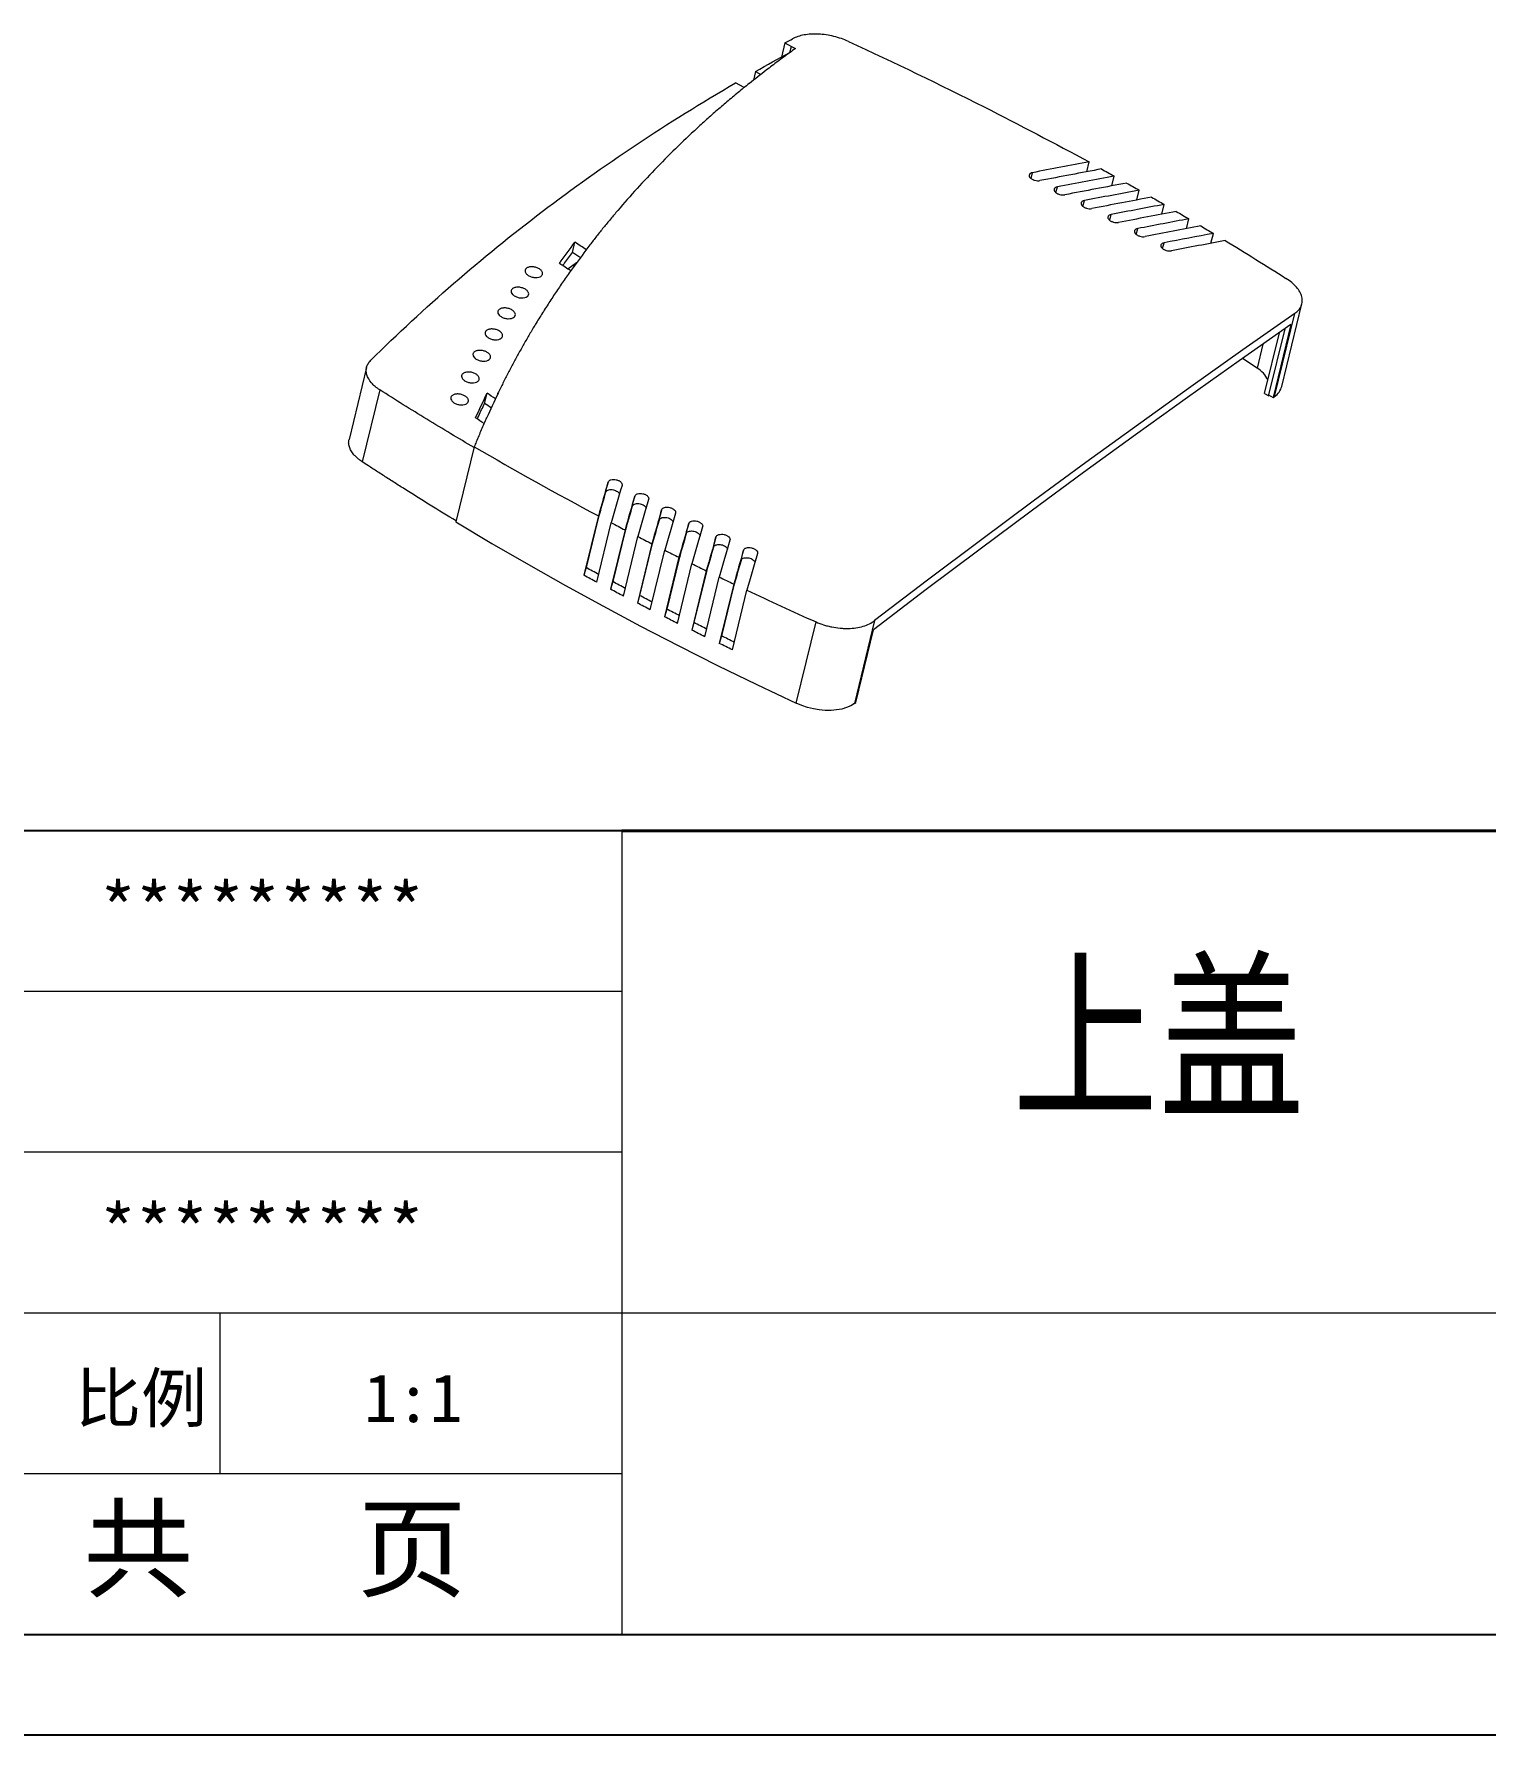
# Model space of a CAD drawing. Header units: inches. Extents: x 2104 to 4068, y 410 to 1569.
# Drawn here: x 2384.8 to 2526.8, y 409.8 to 576.2 of the extents above; entities that cross this region are included whole.
import ezdxf

# ---------------------------------------------------------------- set-up
doc = ezdxf.new("R2010")
doc.units = ezdxf.units.IN
doc.layers.add('文字', color=81, linetype='Continuous')
doc.layers.add('粗实线', color=7, linetype='Continuous', lineweight=30)
doc.layers.add('细实线', color=3, linetype='Continuous', lineweight=9)
doc.styles.get("Standard").update_dxf_attribs({"font": 'txt', "bigfont": 'gbcbig.shx'})
doc.styles.add('宋体', font='', dxfattribs={"width": 0.8, "height": 3.5})
doc.styles.get('宋体').set_extended_font_data('SimSun')

msp = doc.modelspace()

# ---------------------------------------------------------------- linework, layer by layer
at = {"color": 7, "linetype": 'Continuous', "lineweight": 15}
for p, q in [((2458.254, 575.368), (2457.915, 573.977)), ((2458.254, 575.368), (2458.884, 575.029)), ((2458.724, 574.424), (2458.884, 575.029)), ((2458.884, 575.029), (2459.278, 574.817)), ((2455.376, 572.574), (2455.165, 571.709)), ((2455.376, 572.574), (2455.905, 572.289)), ((2456.409, 572.694), (2456.42, 572.688)), ((2454.271, 570.992), (2453.417, 571.452)), ((2454.772, 571.398), (2454.762, 571.404)), ((2487.781, 562.762), (2488.015, 563.722)), ((2490.219, 561.378), (2490.453, 562.338)), ((2492.673, 559.997), (2492.907, 560.957)), ((2495.109, 558.6), (2495.343, 559.56)), ((2497.525, 557.189), (2497.759, 558.149)), ((2499.921, 555.762), (2500.155, 556.723)), ((2437.467, 554.857), (2437.71, 555.852)), ((2439.173, 555.591), (2439.162, 555.598)), ((2437.864, 553.84), (2437.019, 553.242)), ((2437.638, 553.531), (2437.626, 553.539)), ((2506.852, 541.76), (2508.819, 549.824)), ((2507.749, 547.802), (2506.011, 540.675)), ((2506.153, 540.779), (2508.132, 548.896)), ((2505.159, 541.049), (2506.613, 547.011)), ((2507.135, 547.375), (2505.562, 540.925)), ((2504.437, 543.549), (2503.011, 544.487)), ((2417.325, 543.619), (2415.605, 536.568)), ((2418.622, 541.409), (2416.906, 534.37)), ((2428.867, 540.088), (2429.11, 541.085)), ((2430.156, 541.003), (2430.173, 541.081)), ((2430.188, 541.071), (2430.173, 541.081)), ((2505.159, 541.049), (2505.568, 540.82)), ((2505.562, 540.925), (2506.011, 540.675)), ((2505.589, 540.91), (2505.568, 540.82)), ((2505.637, 540.884), (2505.568, 540.82)), ((2506.011, 540.675), (2506.153, 540.779)), ((2429.067, 538.658), (2429.05, 538.669)), ((2427.859, 535.856), (2426.064, 528.494)), ((2440.704, 531.393), (2440.947, 532.389)), ((2443.311, 530.024), (2443.554, 531.02)), ((2445.94, 528.673), (2446.183, 529.669)), ((2439.996, 529.083), (2438.58, 523.275)), ((2439.977, 528.865), (2438.797, 524.028)), ((2439.837, 522.587), (2441.259, 528.416)), ((2442.603, 527.714), (2441.187, 521.906)), ((2448.59, 527.339), (2448.833, 528.335)), ((2442.583, 527.491), (2441.403, 522.655)), ((2442.448, 521.23), (2443.87, 527.06)), ((2445.232, 526.363), (2443.816, 520.555)), ((2445.211, 526.136), (2444.031, 521.3)), ((2451.261, 526.024), (2451.504, 527.02)), ((2445.08, 519.89), (2446.502, 525.721)), ((2447.883, 525.03), (2446.466, 519.222)), ((2447.86, 524.799), (2446.68, 519.963)), ((2447.734, 518.569), (2449.156, 524.4)), ((2453.952, 524.727), (2454.195, 525.723)), ((2438.797, 524.028), (2438.58, 523.275)), ((2441.403, 522.655), (2441.187, 521.906)), ((2450.554, 523.715), (2449.137, 517.907)), ((2450.529, 523.48), (2449.35, 518.644)), ((2450.408, 517.265), (2451.83, 523.097)), ((2444.031, 521.3), (2443.816, 520.555)), ((2453.245, 522.419), (2451.829, 516.611)), ((2453.22, 522.18), (2452.04, 517.344)), ((2453.103, 515.98), (2454.525, 521.812)), ((2446.68, 519.963), (2446.466, 519.222)), ((2449.35, 518.644), (2449.137, 517.907)), ((2459.349, 510.758), (2461.288, 518.708)), ((2467.025, 518.836), (2465.046, 510.718)), ((2465.187, 510.822), (2466.926, 517.949)), ((2452.04, 517.344), (2451.829, 516.611)), ((2465.046, 510.718), (2465.187, 510.822))]:
    msp.add_line(p, q, dxfattribs=at)
at = {"color": 8, "linetype": 'Continuous', "lineweight": 15}
for p, q in [((2482.321, 562.101), (2482.459, 562.666)), ((2484.759, 560.717), (2484.896, 561.282)), ((2487.4, 559.372), (2487.537, 559.937)), ((2490.02, 558.01), (2490.158, 558.575)), ((2492.619, 556.633), (2492.756, 557.198)), ((2495.195, 555.241), (2495.333, 555.806)), ((2505.008, 545.889), (2504.437, 543.549))]:
    msp.add_line(p, q, dxfattribs=at)
for p, q in [((2442.302, 498.267), (2324.342, 498.267)), ((2119.259, 419.627), (2678.222, 419.627)), ((2104.15, 409.797), (2688.052, 409.797))]:
    msp.add_line(p, q)
at = {"color": 7, "linetype": 'Continuous', "lineweight": 15, "flags": 128}
for points in [[(2507.749, 547.802), (2502.694, 544.264), (2497.625, 540.669), (2492.541, 537.02), (2487.445, 533.315), (2482.334, 529.556), (2477.211, 525.741), (2472.074, 521.873), (2466.926, 517.949)], [(2508.132, 548.896), (2503.042, 545.334), (2497.938, 541.716), (2492.82, 538.041), (2487.687, 534.311), (2482.542, 530.525), (2477.382, 526.684), (2472.21, 522.787), (2467.025, 518.836)], [(2426.064, 528.494), (2429.587, 526.392), (2433.157, 524.322), (2436.772, 522.283), (2440.431, 520.277), (2444.134, 518.304), (2447.878, 516.365), (2451.663, 514.461), (2455.487, 512.591), (2459.349, 510.758)], [(2439.837, 522.587), (2439.68, 522.672), (2439.522, 522.758), (2439.365, 522.844), (2439.208, 522.93), (2439.051, 523.016), (2438.894, 523.102), (2438.737, 523.189), (2438.58, 523.275)], [(2440.054, 523.337), (2439.897, 523.423), (2439.739, 523.509), (2439.582, 523.596), (2439.425, 523.682), (2439.268, 523.768), (2439.111, 523.855), (2438.954, 523.941), (2438.797, 524.028)], [(2442.664, 521.976), (2442.506, 522.061), (2442.348, 522.145), (2442.19, 522.23), (2442.033, 522.315), (2441.875, 522.4), (2441.718, 522.485), (2441.56, 522.57), (2441.403, 522.655)], [(2442.448, 521.23), (2442.29, 521.314), (2442.132, 521.398), (2441.974, 521.483), (2441.817, 521.567), (2441.659, 521.652), (2441.502, 521.737), (2441.344, 521.821), (2441.187, 521.906)], [(2445.295, 520.633), (2445.137, 520.716), (2444.978, 520.799), (2444.82, 520.882), (2444.662, 520.966), (2444.504, 521.049), (2444.346, 521.132), (2444.189, 521.216), (2444.031, 521.3)], [(2445.08, 519.89), (2444.922, 519.973), (2444.764, 520.056), (2444.606, 520.139), (2444.447, 520.222), (2444.289, 520.305), (2444.132, 520.389), (2443.974, 520.472), (2443.816, 520.555)], [(2447.947, 519.307), (2447.789, 519.389), (2447.63, 519.471), (2447.471, 519.553), (2447.313, 519.635), (2447.155, 519.716), (2446.996, 519.798), (2446.838, 519.88), (2446.68, 519.963)], [(2447.734, 518.569), (2447.575, 518.65), (2447.416, 518.732), (2447.258, 518.813), (2447.099, 518.895), (2446.941, 518.977), (2446.783, 519.058), (2446.624, 519.14), (2446.466, 519.222)], [(2450.408, 517.265), (2450.249, 517.345), (2450.09, 517.426), (2449.931, 517.506), (2449.772, 517.586), (2449.613, 517.666), (2449.455, 517.746), (2449.296, 517.827), (2449.137, 517.907)], [(2450.621, 518), (2450.461, 518.081), (2450.302, 518.161), (2450.144, 518.241), (2449.985, 518.322), (2449.826, 518.402), (2449.667, 518.483), (2449.509, 518.563), (2449.35, 518.644)], [(2453.103, 515.98), (2452.943, 516.059), (2452.784, 516.138), (2452.625, 516.216), (2452.465, 516.295), (2452.306, 516.374), (2452.147, 516.453), (2451.988, 516.532), (2451.829, 516.611)], [(2453.314, 516.712), (2453.155, 516.791), (2452.995, 516.869), (2452.836, 516.948), (2452.677, 517.027), (2452.518, 517.106), (2452.358, 517.186), (2452.199, 517.265), (2452.04, 517.344)], [(2465.046, 510.718), (2464.689, 510.499), (2464.275, 510.32), (2463.81, 510.184), (2463.301, 510.093), (2462.759, 510.05), (2462.193, 510.053), (2461.612, 510.105), (2461.027, 510.203), (2460.448, 510.347), (2459.885, 510.533), (2459.349, 510.758)]]:
    msp.add_lwpolyline(points, dxfattribs=at)
at = {"color": 7, "linetype": 'Continuous', "lineweight": 15}
for centre, radius, start, end in [((2503.13, 541.332), 2.574, 23.91074, 59.46528), ((2505.192, 542.203), 1.718, 303.99316, 345.06391)]:
    msp.add_arc(centre, radius, start, end, dxfattribs=at)
for centre, major_axis, ratio, start_param, end_param in [((2209.593, -458.479), (1084.126, 801.998), 0.6181983, 0.9061407, 0.9109314), ((2210.848, -459.178), (1084.149, 802.015), 0.6181983, 0.9061729, 0.911385), ((2212.031, -459.863), (1084.126, 801.998), 0.6181983, 0.9061407, 0.9109314), ((2213.285, -460.562), (1084.149, 802.015), 0.6181983, 0.9061729, 0.911385), ((2214.557, -461.272), (1084.172, 802.032), 0.6181983, 0.906213, 0.9108426), ((2215.812, -461.971), (1084.195, 802.049), 0.6181983, 0.9062599, 0.9112962), ((2217.1, -462.689), (1084.218, 802.066), 0.6181983, 0.9063155, 0.9107859), ((2218.354, -463.389), (1084.241, 802.083), 0.6181983, 0.906377, 0.9112394), ((2219.658, -464.115), (1084.264, 802.101), 0.6181983, 0.9064483, 0.9107611), ((2220.912, -464.815), (1084.287, 802.118), 0.6181983, 0.9065242, 0.9112146), ((2222.231, -465.55), (1084.311, 802.135), 0.6181983, 0.9066115, 0.9107683), ((2223.486, -466.25), (1084.334, 802.152), 0.6181983, 0.9067017, 0.9112218), ((3275.456, -1189.485), (7909.452, -5365.964), 0.1034007, 1.7466189, 1.7467169), ((3276.563, -1190.23), (7917.223, -5371.236), 0.1034007, 1.7465812, 1.7467221), ((3249.27, -1174.952), (7913.662, -5368.82), 0.1034007, 1.7433627, 1.743504), ((3096.922, -1089.67), (7893.783, -5355.335), 0.1034007, 1.725219, 1.725324), ((3095.815, -1088.926), (7886.012, -5350.063), 0.1034007, 1.7252147, 1.7252978), ((3069.629, -1074.392), (7890.222, -5352.919), 0.1034007, 1.7219367, 1.722042), ((2198.171, -466.283), (331.812, 1274.068), 0.0203066, 0.6765268, 0.6797108), ((2198.169, -466.289), (332.138, 1275.318), 0.0203066, 0.6764972, 0.680655), ((2199.423, -466.989), (332.145, 1275.345), 0.0203066, 0.6760436, 0.6806398), ((2200.757, -467.732), (332.152, 1275.374), 0.0203066, 0.676458, 0.6806156), ((2200.758, -467.726), (331.827, 1274.124), 0.0203066, 0.6764876, 0.679677), ((2202.011, -468.432), (332.159, 1275.4), 0.0203066, 0.6760044, 0.6805851), ((2203.359, -469.184), (332.167, 1275.429), 0.0203066, 0.6763868, 0.6805442), ((2204.613, -469.883), (332.174, 1275.456), 0.0203066, 0.6759332, 0.6804986), ((2203.36, -469.178), (331.841, 1274.179), 0.0203066, 0.6764163, 0.6796109), ((2205.975, -470.643), (332.181, 1275.485), 0.0203066, 0.6762837, 0.6804409), ((2207.229, -471.342), (332.188, 1275.512), 0.0203066, 0.6758301, 0.6803802), ((2205.976, -470.637), (331.856, 1274.235), 0.0203066, 0.676313, 0.6795125), ((2208.606, -472.103), (331.87, 1274.292), 0.0203066, 0.6761778, 0.679382), ((2208.604, -472.109), (332.196, 1275.541), 0.0203066, 0.6761486, 0.6803056), ((2209.858, -472.809), (332.203, 1275.568), 0.0203066, 0.675695, 0.6802301), ((2211.248, -473.577), (331.885, 1274.348), 0.0203066, 0.6760107, 0.6792194), ((2211.246, -473.583), (332.211, 1275.598), 0.0203066, 0.6759816, 0.6801384), ((2212.501, -474.283), (332.218, 1275.625), 0.0203066, 0.6755281, 0.6800482)]:
    msp.add_ellipse(centre, major_axis=major_axis, ratio=ratio, start_param=start_param, end_param=end_param, dxfattribs=at)
for points, knots in [([(2464.463, 575.506), (2464.237, 575.609), (2464.005, 575.702), (2463.527, 575.868), (2463.281, 575.94), (2462.778, 576.063), (2462.527, 576.112), (2462.026, 576.186), (2461.775, 576.211), (2461.279, 576.235), (2461.038, 576.234), (2460.573, 576.208), (2460.346, 576.182), (2459.698, 576.065), (2459.322, 575.941), (2459.003, 575.771)], [0, 0, 0, 0, 0.125, 0.125, 0.25, 0.25, 0.375, 0.375, 0.5, 0.5, 0.625, 0.625, 0.75, 0.75, 1, 1, 1, 1]), ([(2459.278, 574.817), (2459.084, 574.677), (2458.695, 574.399), (2458.117, 573.977), (2457.544, 573.552), (2456.974, 573.125), (2456.598, 572.838), (2456.409, 572.694)], [0, 0, 0, 0, 0.200063, 0.4000899, 0.6000854, 0.800054, 1, 1, 1, 1]), ([(2464.463, 575.506), (2468.973, 573.433), (2473.393, 571.298), (2481.21, 567.337), (2484.637, 565.532), (2488.015, 563.722)], [0, 0, 0, 0, 0.5, 0.5, 0.90228066, 0.90228066, 0.90228066, 0.90228066]), ([(2417.731, 544.311), (2422.956, 549.485), (2428.545, 554.332), (2440.441, 563.379), (2446.748, 567.578), (2453.417, 571.452)], [0, 0, 0, 0, 0.5, 0.5, 1, 1, 1, 1]), ([(2454.762, 571.404), (2454.577, 571.255), (2454.207, 570.957), (2453.657, 570.507), (2453.111, 570.054), (2452.569, 569.598), (2452.032, 569.14), (2451.499, 568.678), (2450.97, 568.212), (2450.446, 567.744), (2449.374, 566.774), (2447.786, 565.279), (2445.737, 563.227), (2443.766, 561.126), (2442.266, 559.419), (2441.188, 558.136), (2440.5, 557.297), (2439.823, 556.452), (2439.382, 555.883), (2439.162, 555.598)], [0, 0, 0, 0, 0.0311276, 0.0622552, 0.0933834, 0.1245131, 0.1556449, 0.1867795, 0.2179177, 0.2490602, 0.2802076, 0.4105132, 0.5407681, 0.6710248, 0.8013358, 0.8510206, 0.9006909, 0.9503498, 1, 1, 1, 1]), ([(2482.459, 562.666), (2482.382, 562.652), (2482.317, 562.627), (2482.239, 562.578), (2482.217, 562.559), (2482.18, 562.519), (2482.166, 562.497), (2482.136, 562.427), (2482.134, 562.375), (2482.164, 562.271), (2482.197, 562.216), (2482.269, 562.14), (2482.297, 562.115), (2482.359, 562.068), (2482.393, 562.046), (2482.466, 562.004), (2482.506, 561.985), (2482.588, 561.951), (2482.63, 561.936), (2482.763, 561.897), (2482.854, 561.88), (2483.031, 561.868), (2483.116, 561.873), (2483.193, 561.887)], [0, 0, 0, 0, 0.125, 0.125, 0.1875, 0.1875, 0.25, 0.25, 0.375, 0.375, 0.5, 0.5, 0.5625, 0.5625, 0.625, 0.625, 0.6875, 0.6875, 0.75, 0.75, 0.875, 0.875, 1, 1, 1, 1]), ([(2484.896, 561.282), (2484.82, 561.267), (2484.754, 561.243), (2484.676, 561.193), (2484.654, 561.175), (2484.618, 561.135), (2484.603, 561.112), (2484.574, 561.043), (2484.572, 560.991), (2484.602, 560.886), (2484.635, 560.832), (2484.707, 560.756), (2484.735, 560.731), (2484.796, 560.684), (2484.83, 560.661), (2484.904, 560.62), (2484.943, 560.601), (2485.025, 560.566), (2485.068, 560.551), (2485.2, 560.512), (2485.291, 560.496), (2485.469, 560.484), (2485.554, 560.488), (2485.63, 560.503)], [0, 0, 0, 0, 0.125, 0.125, 0.1875, 0.1875, 0.25, 0.25, 0.375, 0.375, 0.5, 0.5, 0.5625, 0.5625, 0.625, 0.625, 0.6875, 0.6875, 0.75, 0.75, 0.875, 0.875, 1, 1, 1, 1]), ([(2487.537, 559.937), (2487.461, 559.922), (2487.395, 559.897), (2487.317, 559.848), (2487.295, 559.829), (2487.259, 559.789), (2487.245, 559.767), (2487.215, 559.697), (2487.213, 559.646), (2487.243, 559.541), (2487.276, 559.487), (2487.348, 559.41), (2487.376, 559.385), (2487.438, 559.338), (2487.471, 559.316), (2487.545, 559.274), (2487.584, 559.255), (2487.666, 559.221), (2487.709, 559.206), (2487.841, 559.167), (2487.932, 559.15), (2488.11, 559.138), (2488.195, 559.143), (2488.271, 559.157)], [0, 0, 0, 0, 0.125, 0.125, 0.1875, 0.1875, 0.25, 0.25, 0.375, 0.375, 0.5, 0.5, 0.5625, 0.5625, 0.625, 0.625, 0.6875, 0.6875, 0.75, 0.75, 0.875, 0.875, 1, 1, 1, 1]), ([(2490.158, 558.575), (2490.081, 558.56), (2490.015, 558.536), (2489.938, 558.486), (2489.915, 558.468), (2489.879, 558.428), (2489.865, 558.405), (2489.835, 558.336), (2489.833, 558.284), (2489.863, 558.179), (2489.896, 558.125), (2489.968, 558.049), (2489.996, 558.024), (2490.058, 557.977), (2490.092, 557.955), (2490.165, 557.913), (2490.205, 557.894), (2490.286, 557.86), (2490.329, 557.844), (2490.461, 557.805), (2490.552, 557.789), (2490.73, 557.777), (2490.815, 557.781), (2490.891, 557.796)], [0, 0, 0, 0, 0.125, 0.125, 0.1875, 0.1875, 0.25, 0.25, 0.375, 0.375, 0.5, 0.5, 0.5625, 0.5625, 0.625, 0.625, 0.6875, 0.6875, 0.75, 0.75, 0.875, 0.875, 1, 1, 1, 1]), ([(2492.756, 557.198), (2492.68, 557.183), (2492.614, 557.159), (2492.536, 557.109), (2492.514, 557.091), (2492.478, 557.051), (2492.463, 557.028), (2492.434, 556.959), (2492.432, 556.907), (2492.462, 556.802), (2492.495, 556.748), (2492.567, 556.672), (2492.595, 556.647), (2492.656, 556.6), (2492.69, 556.578), (2492.764, 556.536), (2492.803, 556.517), (2492.885, 556.483), (2492.928, 556.467), (2493.06, 556.428), (2493.151, 556.412), (2493.329, 556.4), (2493.413, 556.404), (2493.49, 556.419)], [0, 0, 0, 0, 0.125, 0.125, 0.1875, 0.1875, 0.25, 0.25, 0.375, 0.375, 0.5, 0.5, 0.5625, 0.5625, 0.625, 0.625, 0.6875, 0.6875, 0.75, 0.75, 0.875, 0.875, 1, 1, 1, 1]), ([(2436.51, 553.575), (2436.572, 553.659), (2436.76, 553.917), (2437.078, 554.344), (2437.338, 554.686), (2437.467, 554.857)], [0, 0, 0, 0, 0.1969455, 0.5984679, 1, 1, 1, 1]), ([(2495.333, 555.806), (2495.256, 555.791), (2495.191, 555.767), (2495.113, 555.717), (2495.091, 555.699), (2495.055, 555.658), (2495.04, 555.636), (2495.011, 555.567), (2495.008, 555.515), (2495.039, 555.41), (2495.072, 555.356), (2495.143, 555.28), (2495.171, 555.255), (2495.233, 555.208), (2495.267, 555.185), (2495.34, 555.144), (2495.38, 555.124), (2495.462, 555.09), (2495.504, 555.075), (2495.637, 555.036), (2495.728, 555.02), (2495.905, 555.008), (2495.99, 555.012), (2496.067, 555.027)], [0, 0, 0, 0, 0.125, 0.125, 0.1875, 0.1875, 0.25, 0.25, 0.375, 0.375, 0.5, 0.5, 0.5625, 0.5625, 0.625, 0.625, 0.6875, 0.6875, 0.75, 0.75, 0.875, 0.875, 1, 1, 1, 1]), ([(2437.626, 553.539), (2437.495, 553.356), (2437.233, 552.992), (2436.846, 552.442), (2436.463, 551.889), (2436.085, 551.334), (2435.712, 550.777), (2435.343, 550.217), (2434.979, 549.654), (2434.62, 549.089), (2434.265, 548.521), (2433.837, 547.822), (2433.338, 546.989), (2432.776, 546.021), (2432.227, 545.046), (2431.692, 544.064), (2431.172, 543.077), (2430.663, 542.083), (2430.336, 541.415), (2430.173, 541.081)], [0, 0, 0, 0, 0.04596824, 0.09193825, 0.13791109, 0.18388781, 0.22986947, 0.27585713, 0.32185184, 0.36785465, 0.41386663, 0.45988882, 0.53708934, 0.61426763, 0.69142868, 0.76857746, 0.84571895, 0.92285813, 1, 1, 1, 1]), ([(2433.688, 552.422), (2433.631, 552.43), (2433.575, 552.441), (2433.465, 552.469), (2433.41, 552.487), (2433.305, 552.527), (2433.256, 552.549), (2433.161, 552.6), (2433.117, 552.627), (2432.997, 552.715), (2432.932, 552.781), (2432.845, 552.916), (2432.821, 552.986), (2432.82, 553.086), (2432.825, 553.119), (2432.846, 553.182), (2432.862, 553.212), (2432.905, 553.267), (2432.931, 553.294), (2432.993, 553.34), (2433.029, 553.361), (2433.108, 553.398), (2433.152, 553.413), (2433.245, 553.437), (2433.295, 553.446), (2433.399, 553.457), (2433.453, 553.459), (2433.563, 553.457), (2433.62, 553.452), (2433.789, 553.428), (2433.902, 553.399), (2434.11, 553.319), (2434.207, 553.268), (2434.327, 553.181), (2434.364, 553.149), (2434.427, 553.085), (2434.454, 553.052), (2434.498, 552.984), (2434.515, 552.949), (2434.538, 552.881), (2434.544, 552.847), (2434.545, 552.746), (2434.523, 552.683), (2434.46, 552.599), (2434.434, 552.573), (2434.372, 552.526), (2434.336, 552.505), (2434.217, 552.451), (2434.122, 552.426), (2433.915, 552.404), (2433.802, 552.406), (2433.688, 552.422)], [0, 0, 0, 0, 0.03125, 0.03125, 0.0625, 0.0625, 0.09375, 0.09375, 0.125, 0.125, 0.1875, 0.1875, 0.25, 0.25, 0.28125, 0.28125, 0.3125, 0.3125, 0.34375, 0.34375, 0.375, 0.375, 0.40625, 0.40625, 0.4375, 0.4375, 0.46875, 0.46875, 0.5, 0.5, 0.5625, 0.5625, 0.625, 0.625, 0.65625, 0.65625, 0.6875, 0.6875, 0.71875, 0.71875, 0.75, 0.75, 0.8125, 0.8125, 0.84375, 0.84375, 0.875, 0.875, 0.9375, 0.9375, 1, 1, 1, 1]), ([(2432.492, 550.409), (2432.436, 550.41), (2432.38, 550.414), (2432.268, 550.43), (2432.211, 550.441), (2432.1, 550.469), (2432.046, 550.486), (2431.942, 550.526), (2431.891, 550.549), (2431.75, 550.624), (2431.667, 550.684), (2431.541, 550.813), (2431.496, 550.882), (2431.462, 550.985), (2431.455, 551.02), (2431.455, 551.087), (2431.46, 551.12), (2431.481, 551.183), (2431.497, 551.213), (2431.539, 551.269), (2431.565, 551.295), (2431.628, 551.343), (2431.663, 551.364), (2431.742, 551.4), (2431.786, 551.415), (2431.879, 551.44), (2431.929, 551.449), (2432.032, 551.46), (2432.087, 551.463), (2432.252, 551.46), (2432.368, 551.444), (2432.589, 551.387), (2432.696, 551.346), (2432.837, 551.272), (2432.881, 551.244), (2432.962, 551.185), (2432.998, 551.155), (2433.061, 551.09), (2433.089, 551.057), (2433.133, 550.989), (2433.15, 550.955), (2433.184, 550.851), (2433.185, 550.783), (2433.154, 550.688), (2433.138, 550.658), (2433.096, 550.602), (2433.069, 550.576), (2432.976, 550.505), (2432.895, 550.468), (2432.71, 550.419), (2432.603, 550.407), (2432.492, 550.409)], [0, 0, 0, 0, 0.03125, 0.03125, 0.0625, 0.0625, 0.09375, 0.09375, 0.125, 0.125, 0.1875, 0.1875, 0.25, 0.25, 0.28125, 0.28125, 0.3125, 0.3125, 0.34375, 0.34375, 0.375, 0.375, 0.40625, 0.40625, 0.4375, 0.4375, 0.46875, 0.46875, 0.5, 0.5, 0.5625, 0.5625, 0.625, 0.625, 0.65625, 0.65625, 0.6875, 0.6875, 0.71875, 0.71875, 0.75, 0.75, 0.8125, 0.8125, 0.84375, 0.84375, 0.875, 0.875, 0.9375, 0.9375, 1, 1, 1, 1]), ([(2508.132, 548.896), (2508.281, 549), (2508.407, 549.112), (2508.562, 549.295), (2508.609, 549.358), (2508.69, 549.489), (2508.725, 549.558), (2508.812, 549.766), (2508.845, 549.91), (2508.859, 550.134), (2508.858, 550.21), (2508.842, 550.364), (2508.828, 550.443), (2508.769, 550.678), (2508.706, 550.835), (2508.532, 551.149), (2508.421, 551.308), (2508.158, 551.616), (2508.007, 551.765), (2507.664, 552.055), (2507.471, 552.196), (2507.263, 552.328)], [0, 0, 0, 0, 0.125, 0.125, 0.1875, 0.1875, 0.25, 0.25, 0.375, 0.375, 0.4375, 0.4375, 0.5, 0.5, 0.625, 0.625, 0.75, 0.75, 0.875, 0.875, 1, 1, 1, 1]), ([(2431.189, 548.378), (2431.133, 548.379), (2431.077, 548.383), (2430.965, 548.398), (2430.908, 548.409), (2430.797, 548.437), (2430.743, 548.454), (2430.639, 548.494), (2430.588, 548.517), (2430.447, 548.592), (2430.364, 548.652), (2430.238, 548.78), (2430.192, 548.85), (2430.158, 548.953), (2430.152, 548.988), (2430.151, 549.056), (2430.156, 549.088), (2430.177, 549.152), (2430.193, 549.182), (2430.235, 549.238), (2430.261, 549.264), (2430.324, 549.312), (2430.359, 549.334), (2430.438, 549.37), (2430.482, 549.386), (2430.575, 549.411), (2430.624, 549.42), (2430.728, 549.432), (2430.783, 549.434), (2430.948, 549.432), (2431.064, 549.416), (2431.284, 549.36), (2431.392, 549.319), (2431.533, 549.244), (2431.578, 549.217), (2431.658, 549.158), (2431.694, 549.128), (2431.758, 549.063), (2431.785, 549.029), (2431.829, 548.961), (2431.846, 548.927), (2431.881, 548.823), (2431.882, 548.755), (2431.851, 548.66), (2431.835, 548.63), (2431.793, 548.573), (2431.766, 548.547), (2431.674, 548.475), (2431.592, 548.438), (2431.407, 548.388), (2431.301, 548.376), (2431.189, 548.378)], [0, 0, 0, 0, 0.03125, 0.03125, 0.0625, 0.0625, 0.09375, 0.09375, 0.125, 0.125, 0.1875, 0.1875, 0.25, 0.25, 0.28125, 0.28125, 0.3125, 0.3125, 0.34375, 0.34375, 0.375, 0.375, 0.40625, 0.40625, 0.4375, 0.4375, 0.46875, 0.46875, 0.5, 0.5, 0.5625, 0.5625, 0.625, 0.625, 0.65625, 0.65625, 0.6875, 0.6875, 0.71875, 0.71875, 0.75, 0.75, 0.8125, 0.8125, 0.84375, 0.84375, 0.875, 0.875, 0.9375, 0.9375, 1, 1, 1, 1]), ([(2429.949, 546.315), (2429.894, 546.316), (2429.838, 546.32), (2429.725, 546.335), (2429.668, 546.346), (2429.557, 546.374), (2429.503, 546.39), (2429.399, 546.43), (2429.348, 546.453), (2429.206, 546.528), (2429.124, 546.588), (2428.997, 546.716), (2428.951, 546.786), (2428.916, 546.89), (2428.91, 546.925), (2428.909, 546.992), (2428.914, 547.025), (2428.935, 547.089), (2428.951, 547.119), (2428.993, 547.176), (2429.019, 547.202), (2429.081, 547.251), (2429.116, 547.272), (2429.195, 547.309), (2429.239, 547.325), (2429.332, 547.35), (2429.381, 547.36), (2429.485, 547.372), (2429.54, 547.375), (2429.705, 547.372), (2429.821, 547.357), (2430.041, 547.302), (2430.149, 547.261), (2430.29, 547.186), (2430.335, 547.159), (2430.416, 547.1), (2430.452, 547.07), (2430.516, 547.005), (2430.543, 546.971), (2430.588, 546.903), (2430.605, 546.869), (2430.64, 546.764), (2430.641, 546.696), (2430.61, 546.6), (2430.594, 546.57), (2430.552, 546.514), (2430.526, 546.487), (2430.433, 546.415), (2430.352, 546.377), (2430.167, 546.326), (2430.061, 546.314), (2429.949, 546.315)], [0, 0, 0, 0, 0.03125, 0.03125, 0.0625, 0.0625, 0.09375, 0.09375, 0.125, 0.125, 0.1875, 0.1875, 0.25, 0.25, 0.28125, 0.28125, 0.3125, 0.3125, 0.34375, 0.34375, 0.375, 0.375, 0.40625, 0.40625, 0.4375, 0.4375, 0.46875, 0.46875, 0.5, 0.5, 0.5625, 0.5625, 0.625, 0.625, 0.65625, 0.65625, 0.6875, 0.6875, 0.71875, 0.71875, 0.75, 0.75, 0.8125, 0.8125, 0.84375, 0.84375, 0.875, 0.875, 0.9375, 0.9375, 1, 1, 1, 1]), ([(2418.622, 541.409), (2418.542, 541.462), (2418.461, 541.515), (2418.311, 541.624), (2418.24, 541.681), (2418.035, 541.853), (2417.912, 541.973), (2417.586, 542.35), (2417.436, 542.608), (2417.315, 543.004), (2417.292, 543.135), (2417.284, 543.391), (2417.298, 543.516), (2417.362, 543.763), (2417.412, 543.881), (2417.512, 544.049), (2417.55, 544.103), (2417.634, 544.209), (2417.682, 544.26), (2417.731, 544.311)], [0, 0, 0, 0, 0.0625, 0.0625, 0.125, 0.125, 0.25, 0.25, 0.5, 0.5, 0.625, 0.625, 0.75, 0.75, 0.875, 0.875, 0.9375, 0.9375, 1, 1, 1, 1]), ([(2428.772, 544.222), (2428.716, 544.222), (2428.66, 544.226), (2428.547, 544.241), (2428.49, 544.252), (2428.379, 544.279), (2428.325, 544.296), (2428.221, 544.335), (2428.17, 544.358), (2428.028, 544.433), (2427.945, 544.493), (2427.818, 544.621), (2427.772, 544.691), (2427.737, 544.795), (2427.731, 544.831), (2427.729, 544.898), (2427.734, 544.931), (2427.755, 544.995), (2427.771, 545.026), (2427.813, 545.083), (2427.839, 545.11), (2427.901, 545.158), (2427.936, 545.18), (2428.014, 545.217), (2428.058, 545.234), (2428.152, 545.259), (2428.201, 545.269), (2428.304, 545.281), (2428.359, 545.284), (2428.524, 545.282), (2428.64, 545.267), (2428.861, 545.213), (2428.969, 545.172), (2429.11, 545.098), (2429.155, 545.07), (2429.236, 545.012), (2429.272, 544.981), (2429.336, 544.916), (2429.364, 544.883), (2429.408, 544.814), (2429.425, 544.78), (2429.461, 544.675), (2429.462, 544.606), (2429.431, 544.51), (2429.416, 544.48), (2429.374, 544.423), (2429.347, 544.396), (2429.255, 544.324), (2429.175, 544.285), (2428.989, 544.234), (2428.883, 544.221), (2428.772, 544.222)], [0, 0, 0, 0, 0.03125, 0.03125, 0.0625, 0.0625, 0.09375, 0.09375, 0.125, 0.125, 0.1875, 0.1875, 0.25, 0.25, 0.28125, 0.28125, 0.3125, 0.3125, 0.34375, 0.34375, 0.375, 0.375, 0.40625, 0.40625, 0.4375, 0.4375, 0.46875, 0.46875, 0.5, 0.5, 0.5625, 0.5625, 0.625, 0.625, 0.65625, 0.65625, 0.6875, 0.6875, 0.71875, 0.71875, 0.75, 0.75, 0.8125, 0.8125, 0.84375, 0.84375, 0.875, 0.875, 0.9375, 0.9375, 1, 1, 1, 1]), ([(2427.462, 542.114), (2427.405, 542.122), (2427.349, 542.134), (2427.239, 542.163), (2427.184, 542.181), (2427.081, 542.222), (2427.031, 542.245), (2426.939, 542.296), (2426.895, 542.325), (2426.778, 542.414), (2426.715, 542.481), (2426.632, 542.618), (2426.612, 542.689), (2426.615, 542.791), (2426.621, 542.824), (2426.645, 542.887), (2426.663, 542.917), (2426.708, 542.974), (2426.736, 543), (2426.8, 543.047), (2426.836, 543.068), (2426.918, 543.104), (2426.962, 543.119), (2427.057, 543.143), (2427.108, 543.152), (2427.213, 543.163), (2427.267, 543.165), (2427.378, 543.162), (2427.435, 543.157), (2427.604, 543.132), (2427.718, 543.102), (2427.924, 543.02), (2428.019, 542.968), (2428.136, 542.879), (2428.172, 542.847), (2428.233, 542.782), (2428.259, 542.748), (2428.301, 542.679), (2428.316, 542.644), (2428.336, 542.575), (2428.341, 542.54), (2428.338, 542.438), (2428.314, 542.374), (2428.246, 542.29), (2428.219, 542.264), (2428.155, 542.217), (2428.117, 542.195), (2427.996, 542.141), (2427.899, 542.116), (2427.689, 542.095), (2427.576, 542.098), (2427.462, 542.114)], [0, 0, 0, 0, 0.03125, 0.03125, 0.0625, 0.0625, 0.09375, 0.09375, 0.125, 0.125, 0.1875, 0.1875, 0.25, 0.25, 0.28125, 0.28125, 0.3125, 0.3125, 0.34375, 0.34375, 0.375, 0.375, 0.40625, 0.40625, 0.4375, 0.4375, 0.46875, 0.46875, 0.5, 0.5, 0.5625, 0.5625, 0.625, 0.625, 0.65625, 0.65625, 0.6875, 0.6875, 0.71875, 0.71875, 0.75, 0.75, 0.8125, 0.8125, 0.84375, 0.84375, 0.875, 0.875, 0.9375, 0.9375, 1, 1, 1, 1]), ([(2427.838, 535.768), (2427.074, 536.219), (2425.523, 537.136), (2423.216, 538.537), (2420.904, 539.964), (2419.383, 540.927), (2418.622, 541.409)], [0, 0, 0, 0, 0.2444626, 0.4962158, 0.7480887, 1, 1, 1, 1]), ([(2426.409, 539.962), (2426.352, 539.97), (2426.296, 539.982), (2426.186, 540.011), (2426.131, 540.028), (2426.028, 540.07), (2425.978, 540.093), (2425.886, 540.144), (2425.842, 540.172), (2425.724, 540.261), (2425.662, 540.328), (2425.579, 540.466), (2425.559, 540.537), (2425.562, 540.639), (2425.568, 540.673), (2425.592, 540.736), (2425.609, 540.766), (2425.654, 540.823), (2425.682, 540.849), (2425.747, 540.896), (2425.783, 540.918), (2425.865, 540.954), (2425.909, 540.97), (2426.004, 540.994), (2426.055, 541.003), (2426.16, 541.014), (2426.214, 541.016), (2426.325, 541.013), (2426.382, 541.008), (2426.551, 540.984), (2426.665, 540.954), (2426.871, 540.872), (2426.966, 540.82), (2427.084, 540.731), (2427.119, 540.699), (2427.181, 540.634), (2427.206, 540.6), (2427.248, 540.531), (2427.264, 540.496), (2427.284, 540.426), (2427.288, 540.392), (2427.286, 540.289), (2427.261, 540.225), (2427.194, 540.14), (2427.166, 540.114), (2427.102, 540.066), (2427.065, 540.045), (2426.943, 539.99), (2426.846, 539.965), (2426.637, 539.943), (2426.523, 539.946), (2426.409, 539.962)], [0, 0, 0, 0, 0.03125, 0.03125, 0.0625, 0.0625, 0.09375, 0.09375, 0.125, 0.125, 0.1875, 0.1875, 0.25, 0.25, 0.28125, 0.28125, 0.3125, 0.3125, 0.34375, 0.34375, 0.375, 0.375, 0.40625, 0.40625, 0.4375, 0.4375, 0.46875, 0.46875, 0.5, 0.5, 0.5625, 0.5625, 0.625, 0.625, 0.65625, 0.65625, 0.6875, 0.6875, 0.71875, 0.71875, 0.75, 0.75, 0.8125, 0.8125, 0.84375, 0.84375, 0.875, 0.875, 0.9375, 0.9375, 1, 1, 1, 1]), ([(2428.149, 538.566), (2428.198, 538.673), (2428.34, 538.981), (2428.578, 539.489), (2428.771, 539.889), (2428.867, 540.088)], [0, 0, 0, 0, 0.2093566, 0.6046738, 1, 1, 1, 1]), ([(2429.05, 538.669), (2428.964, 538.474), (2428.792, 538.086), (2428.54, 537.502), (2428.292, 536.915), (2428.13, 536.523), (2428.05, 536.326)], [0, 0, 0, 0, 0.2499327, 0.4999067, 0.7499274, 1, 1, 1, 1]), ([(2416.906, 534.37), (2416.8, 534.443), (2416.59, 534.587), (2416.318, 534.822), (2416.043, 535.108), (2415.796, 535.448), (2415.624, 535.838), (2415.548, 536.218), (2415.589, 536.453), (2415.608, 536.568)], [0, 0, 0, 0, 0.1124482, 0.2243646, 0.3366565, 0.5049596, 0.672859, 0.8411758, 1, 1, 1, 1]), ([(2426.087, 528.589), (2425.241, 529.104), (2423.509, 530.16), (2421.632, 531.337), (2420.425, 532.102), (2419.919, 532.424), (2419.41, 532.749), (2418.902, 533.075), (2418.412, 533.391), (2417.944, 533.694), (2417.448, 534.016), (2417.102, 534.242), (2416.906, 534.37)], [0, 0, 0, 0, 0.27170548, 0.55667639, 0.61202476, 0.66744069, 0.72292459, 0.77952925, 0.83514995, 0.88486564, 0.93451006, 1, 1, 1, 1]), ([(2440.947, 532.389), (2440.962, 532.441), (2440.994, 532.489), (2441.066, 532.549), (2441.094, 532.567), (2441.156, 532.598), (2441.19, 532.612), (2441.3, 532.645), (2441.385, 532.656), (2441.56, 532.657), (2441.653, 532.647), (2441.786, 532.616), (2441.83, 532.603), (2441.915, 532.572), (2441.955, 532.555), (2442.032, 532.516), (2442.068, 532.494), (2442.134, 532.448), (2442.164, 532.423), (2442.243, 532.346), (2442.281, 532.29), (2442.322, 532.178), (2442.325, 532.123), (2442.31, 532.07)], [0, 0, 0, 0, 0.125, 0.125, 0.1875, 0.1875, 0.25, 0.25, 0.375, 0.375, 0.5, 0.5, 0.5625, 0.5625, 0.625, 0.625, 0.6875, 0.6875, 0.75, 0.75, 0.875, 0.875, 1, 1, 1, 1]), ([(2440.704, 531.393), (2440.724, 531.436), (2440.765, 531.521), (2440.916, 531.612), (2441.115, 531.662), (2441.346, 531.663), (2441.581, 531.616), (2441.795, 531.525), (2441.958, 531.402), (2442.051, 531.287), (2442.058, 531.221), (2442.06, 531.202)], [0, 0, 0, 0, 0.1189799, 0.2380126, 0.357092, 0.4762075, 0.5953154, 0.7143757, 0.8333687, 0.952303, 1, 1, 1, 1]), ([(2443.554, 531.02), (2443.569, 531.073), (2443.601, 531.12), (2443.673, 531.18), (2443.701, 531.198), (2443.763, 531.229), (2443.797, 531.243), (2443.907, 531.276), (2443.992, 531.287), (2444.167, 531.289), (2444.26, 531.278), (2444.393, 531.247), (2444.437, 531.234), (2444.522, 531.203), (2444.562, 531.186), (2444.639, 531.147), (2444.675, 531.125), (2444.741, 531.079), (2444.771, 531.054), (2444.85, 530.977), (2444.888, 530.921), (2444.929, 530.809), (2444.932, 530.754), (2444.917, 530.701)], [0, 0, 0, 0, 0.125, 0.125, 0.1875, 0.1875, 0.25, 0.25, 0.375, 0.375, 0.5, 0.5, 0.5625, 0.5625, 0.625, 0.625, 0.6875, 0.6875, 0.75, 0.75, 0.875, 0.875, 1, 1, 1, 1]), ([(2443.311, 530.024), (2443.331, 530.067), (2443.372, 530.152), (2443.524, 530.244), (2443.723, 530.293), (2443.954, 530.294), (2444.188, 530.247), (2444.402, 530.156), (2444.565, 530.033), (2444.658, 529.918), (2444.665, 529.852), (2444.667, 529.833)], [0, 0, 0, 0, 0.1189802, 0.2380133, 0.357093, 0.4762089, 0.5953172, 0.714378, 0.8333716, 0.9523067, 1, 1, 1, 1]), ([(2446.183, 529.669), (2446.198, 529.721), (2446.23, 529.768), (2446.302, 529.828), (2446.33, 529.846), (2446.392, 529.878), (2446.426, 529.892), (2446.536, 529.924), (2446.621, 529.936), (2446.796, 529.937), (2446.889, 529.927), (2447.022, 529.895), (2447.066, 529.882), (2447.151, 529.852), (2447.191, 529.834), (2447.268, 529.795), (2447.304, 529.774), (2447.37, 529.728), (2447.4, 529.703), (2447.479, 529.625), (2447.517, 529.57), (2447.558, 529.458), (2447.561, 529.402), (2447.546, 529.35)], [0, 0, 0, 0, 0.125, 0.125, 0.1875, 0.1875, 0.25, 0.25, 0.375, 0.375, 0.5, 0.5, 0.5625, 0.5625, 0.625, 0.625, 0.6875, 0.6875, 0.75, 0.75, 0.875, 0.875, 1, 1, 1, 1]), ([(2445.94, 528.673), (2445.96, 528.715), (2446.001, 528.801), (2446.152, 528.892), (2446.351, 528.942), (2446.582, 528.943), (2446.817, 528.895), (2447.031, 528.805), (2447.194, 528.682), (2447.287, 528.567), (2447.294, 528.501), (2447.296, 528.481)], [0, 0, 0, 0, 0.1189808, 0.2380145, 0.3570947, 0.476211, 0.5953199, 0.7143817, 0.8333764, 0.9523128, 1, 1, 1, 1]), ([(2448.59, 527.339), (2448.61, 527.382), (2448.651, 527.468), (2448.803, 527.559), (2449.001, 527.608), (2449.232, 527.609), (2449.467, 527.562), (2449.681, 527.471), (2449.844, 527.348), (2449.937, 527.233), (2449.944, 527.167), (2449.946, 527.148)], [0, 0, 0, 0, 0.1189817, 0.2380162, 0.357097, 0.476214, 0.5953238, 0.7143868, 0.8333832, 0.9523214, 1, 1, 1, 1]), ([(2448.833, 528.335), (2448.848, 528.388), (2448.88, 528.435), (2448.952, 528.495), (2448.98, 528.513), (2449.042, 528.544), (2449.076, 528.558), (2449.186, 528.591), (2449.271, 528.602), (2449.446, 528.604), (2449.539, 528.593), (2449.672, 528.562), (2449.716, 528.549), (2449.801, 528.518), (2449.841, 528.501), (2449.918, 528.462), (2449.954, 528.44), (2450.02, 528.394), (2450.05, 528.37), (2450.129, 528.292), (2450.167, 528.236), (2450.208, 528.124), (2450.211, 528.069), (2450.196, 528.016)], [0, 0, 0, 0, 0.125, 0.125, 0.1875, 0.1875, 0.25, 0.25, 0.375, 0.375, 0.5, 0.5, 0.5625, 0.5625, 0.625, 0.625, 0.6875, 0.6875, 0.75, 0.75, 0.875, 0.875, 1, 1, 1, 1]), ([(2451.261, 526.024), (2451.281, 526.067), (2451.322, 526.152), (2451.473, 526.243), (2451.672, 526.293), (2451.903, 526.294), (2452.138, 526.246), (2452.352, 526.156), (2452.515, 526.033), (2452.608, 525.918), (2452.615, 525.852), (2452.617, 525.832)], [0, 0, 0, 0, 0.1189827, 0.2380183, 0.3571, 0.4762177, 0.5953287, 0.7143933, 0.8333919, 0.9523325, 1, 1, 1, 1]), ([(2451.504, 527.02), (2451.519, 527.072), (2451.551, 527.12), (2451.623, 527.18), (2451.651, 527.197), (2451.713, 527.229), (2451.747, 527.243), (2451.857, 527.275), (2451.942, 527.287), (2452.117, 527.288), (2452.21, 527.278), (2452.343, 527.246), (2452.387, 527.233), (2452.472, 527.203), (2452.512, 527.185), (2452.589, 527.146), (2452.625, 527.124), (2452.691, 527.078), (2452.721, 527.054), (2452.8, 526.976), (2452.838, 526.921), (2452.879, 526.809), (2452.882, 526.753), (2452.867, 526.701)], [0, 0, 0, 0, 0.125, 0.125, 0.1875, 0.1875, 0.25, 0.25, 0.375, 0.375, 0.5, 0.5, 0.5625, 0.5625, 0.625, 0.625, 0.6875, 0.6875, 0.75, 0.75, 0.875, 0.875, 1, 1, 1, 1]), ([(2454.195, 525.723), (2454.21, 525.775), (2454.243, 525.822), (2454.315, 525.882), (2454.342, 525.9), (2454.404, 525.932), (2454.439, 525.945), (2454.549, 525.978), (2454.633, 525.99), (2454.808, 525.991), (2454.901, 525.98), (2455.034, 525.949), (2455.079, 525.936), (2455.163, 525.905), (2455.203, 525.888), (2455.28, 525.849), (2455.317, 525.827), (2455.382, 525.781), (2455.412, 525.757), (2455.492, 525.679), (2455.529, 525.624), (2455.57, 525.512), (2455.573, 525.456), (2455.558, 525.404)], [0, 0, 0, 0, 0.125, 0.125, 0.1875, 0.1875, 0.25, 0.25, 0.375, 0.375, 0.5, 0.5, 0.5625, 0.5625, 0.625, 0.625, 0.6875, 0.6875, 0.75, 0.75, 0.875, 0.875, 1, 1, 1, 1]), ([(2453.952, 524.727), (2453.972, 524.769), (2454.013, 524.855), (2454.165, 524.946), (2454.364, 524.996), (2454.595, 524.997), (2454.829, 524.949), (2455.043, 524.858), (2455.206, 524.735), (2455.299, 524.621), (2455.306, 524.554), (2455.308, 524.535)], [0, 0, 0, 0, 0.1189841, 0.2380209, 0.3571037, 0.4762224, 0.5953347, 0.7144013, 0.8334025, 0.9523461, 1, 1, 1, 1]), ([(2461.288, 518.708), (2461.53, 518.6), (2461.779, 518.506), (2462.164, 518.383), (2462.295, 518.346), (2462.559, 518.278), (2462.694, 518.247), (2463.098, 518.165), (2463.367, 518.126), (2463.769, 518.09), (2463.903, 518.081), (2464.171, 518.072), (2464.305, 518.071), (2464.698, 518.08), (2464.951, 518.101), (2465.44, 518.172), (2465.678, 518.224), (2466.118, 518.353), (2466.323, 518.431), (2466.7, 518.614), (2466.874, 518.72), (2467.025, 518.836)], [0, 0, 0, 0, 0.125, 0.125, 0.1875, 0.1875, 0.25, 0.25, 0.375, 0.375, 0.4375, 0.4375, 0.5, 0.5, 0.625, 0.625, 0.75, 0.75, 0.875, 0.875, 1, 1, 1, 1])]:
    msp.add_open_spline(points, degree=3, knots=knots, dxfattribs=at)
for points in [[(2455.376, 572.574), (2456.482, 573.2), (2457.598, 573.816), (2458.724, 574.424)], [(2458.254, 575.368), (2458.503, 575.503), (2458.753, 575.637), (2459.003, 575.771)], [(2456.42, 572.688), (2455.864, 572.263), (2455.315, 571.833), (2454.772, 571.398)], [(2489.204, 563.031), (2489.621, 562.8), (2490.037, 562.569), (2490.453, 562.338)], [(2491.676, 561.653), (2492.087, 561.421), (2492.498, 561.189), (2492.907, 560.957)], [(2494.113, 560.269), (2494.524, 560.033), (2494.934, 559.797), (2495.343, 559.56)], [(2496.532, 558.869), (2496.942, 558.63), (2497.351, 558.39), (2497.759, 558.149)], [(2498.931, 557.454), (2499.34, 557.211), (2499.748, 556.967), (2500.155, 556.723)], [(2501.311, 556.025), (2503.318, 554.808), (2505.302, 553.576), (2507.263, 552.328)], [(2436.185, 553.787), (2436.681, 554.482), (2437.19, 555.17), (2437.71, 555.852)], [(2439.173, 555.591), (2438.65, 554.911), (2438.138, 554.224), (2437.638, 553.531)], [(2427.988, 538.671), (2428.35, 539.481), (2428.723, 540.286), (2429.11, 541.085)], [(2430.188, 541.071), (2429.801, 540.272), (2429.428, 539.468), (2429.067, 538.658)], [(2428.05, 536.326), (2427.986, 536.17), (2427.922, 536.013), (2427.859, 535.856)], [(2427.859, 535.856), (2431.82, 533.532), (2435.866, 531.274), (2439.996, 529.083)], [(2441.259, 528.416), (2441.706, 528.181), (2442.154, 527.947), (2442.603, 527.714)], [(2443.87, 527.06), (2444.323, 526.827), (2444.777, 526.594), (2445.232, 526.363)], [(2446.502, 525.721), (2446.961, 525.49), (2447.421, 525.259), (2447.883, 525.03)], [(2449.156, 524.4), (2449.621, 524.171), (2450.087, 523.942), (2450.554, 523.715)], [(2451.83, 523.097), (2452.301, 522.87), (2452.772, 522.644), (2453.245, 522.419)], [(2454.525, 521.812), (2456.756, 520.759), (2459.011, 519.725), (2461.288, 518.708)]]:
    msp.add_open_spline(points, degree=3, dxfattribs=at)
at = {"layer": '粗实线', "color": 7, "lineweight": 40}
msp.add_line((2678.222, 498.267), (2442.302, 498.267), dxfattribs=at)
at = {"layer": '细实线', "color": 7}
for p, q in [((2442.302, 498.267), (2442.302, 419.627)), ((2442.302, 482.539), (2324.342, 482.539)), ((2442.302, 466.811), (2324.342, 466.811)), ((2678.222, 451.083), (2324.342, 451.083)), ((2402.982, 451.083), (2402.982, 435.355)), ((2442.302, 435.355), (2324.342, 435.355))]:
    msp.add_line(p, q, dxfattribs=at)

# ---------------------------------------------------------------- texts
at = {"char_height": 5.17242, "width": 2939.74597, "attachment_point": 1}
for insert in [(2391.251, 493.139), (2391.251, 461.683)]:
    msp.add_mtext('{\\fSimHei|b0|i0|c134|p49;*********}', dxfattribs=dict(at, insert=insert))
at = {"layer": '文字', "color": 0, "insert": (2480.481, 484.69), "char_height": 13.1067, "width": 167.56403, "attachment_point": 1, "style": '宋体'}
msp.add_mtext('上盖', dxfattribs=at)
at = {"layer": '细实线', "color": 7, "attachment_point": 1}
for s, insert, char_height, width in [('{\\fSimSun|b0|i0|c134|p54;比例}', (2388.826, 445.127), 4.7184, 20.71231), ('{\\fSimSun|b0|i0|c134|p54;1:1}', (2417.088, 445.127), 4.7184, 20.71231), ('{\\fSimSun|b0|i0|c134|p54; 共   页}', (2384.284, 431.984), 7.864, 58.98)]:
    msp.add_mtext(s, dxfattribs=dict(at, insert=insert, char_height=char_height, width=width))

doc.saveas('drawing.dxf')
